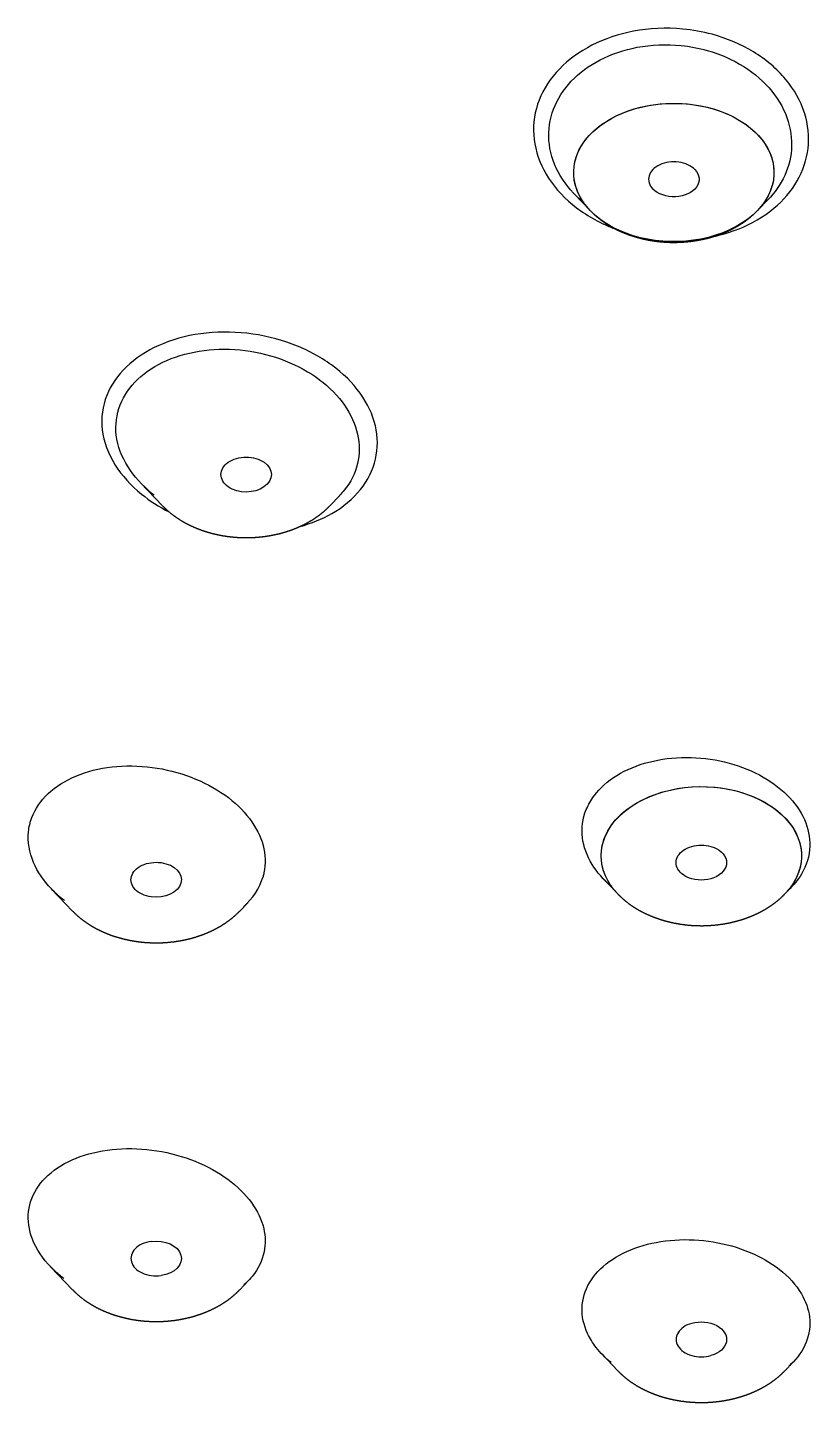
# Model space of a CAD drawing. Header units: millimetres. Extents: x 5066 to 5486, y -1867 to -1273.
# Drawn here: x 5226.183 to 5228.663, y -1577.04 to -1572.681 of the extents above; entities that cross this region are included whole.
import ezdxf

# ---------------------------------------------------------------- set-up
doc = ezdxf.new("R2010")
doc.units = ezdxf.units.MM
doc.header["$LTSCALE"] = 7
doc.header["$MEASUREMENT"] = 0
doc.layers.add('DWG', color=7, linetype='CONTINUOUS')

msp = doc.modelspace()

# ---------------------------------------------------------------- linework, layer by layer
at = {"layer": 'DWG'}
for p, q in [((5227.9659, -1573.2617), (5227.9146, -1573.2081)), ((5228.4952, -1573.2617), (5228.5304, -1573.2249)), ((5226.611, -1574.1977), (5226.5412, -1574.1247)), ((5227.1403, -1574.1977), (5227.1723, -1574.1643)), ((5228.0529, -1575.428), (5228.0073, -1575.3803)), ((5226.3259, -1575.4823), (5226.2591, -1575.4126)), ((5228.5822, -1575.428), (5228.6043, -1575.405)), ((5226.8552, -1575.4823), (5226.8806, -1575.4557)), ((5226.3259, -1576.6829), (5226.2558, -1576.6097)), ((5226.8552, -1576.6829), (5226.8833, -1576.6535)), ((5228.0529, -1576.9396), (5228.0031, -1576.8875)), ((5228.5822, -1576.9396), (5228.6083, -1576.9124))]:
    msp.add_line(p, q, dxfattribs=at)
msp.add_arc((5226.7321, -1575.3134), 0.2058, 311.099, 343.0918, dxfattribs=at)
at = {"layer": 'DWG', "extrusion": (0, 0, -1)}
for centre, major_axis, start_param, end_param in [((5228.2305, -1573.1407), (0.3173, 0), 0.981748, 4.712389), ((5228.2305, -1573.1407), (0.3173, 0), 2.557158, 4.712389), ((5228.2305, -1573.1407), (0.3173, 0), 4.712389, 6.86762), ((5228.2305, -1573.1407), (0.3173, 0), 4.712389, 7.264933), ((5228.2305, -1573.1624), (-0.08, 0), 2.552544, 5.694137), ((5226.8757, -1574.0984), (0.08, 0), 5.301438, 8.44303), ((5228.3176, -1575.307), (0.3173, 0), 3.141593, 6.86762), ((5228.3176, -1575.307), (0.3173, 0), 3.141593, 6.675884), ((5228.3176, -1575.3287), (0.08, 0), 5.105088, 8.246681), ((5226.5905, -1575.383), (0.08, 0), 4.908739, 8.050331), ((5228.3176, -1575.307), (0.3173, 0), 2.557158, 3.141593), ((5226.5905, -1576.5836), (-0.08, 0), 1.374447, 4.516039), ((5228.3176, -1576.8403), (-0.08, 0), 1.178097, 4.31969)]:
    msp.add_ellipse(centre, major_axis=major_axis, ratio=0.690882, start_param=start_param, end_param=end_param, dxfattribs=at)
at = {"layer": 'DWG'}
for points, degree, knots in [([(5228.2585, -1572.6859), (5228.2064, -1572.681), (5228.1527, -1572.6835), (5228.1024, -1572.6931), (5228.0558, -1572.7019), (5228.0108, -1572.7171), (5227.9712, -1572.7373), (5227.9315, -1572.7576), (5227.8961, -1572.7834), (5227.8679, -1572.8127), (5227.8395, -1572.8421), (5227.8175, -1572.8758), (5227.8038, -1572.9111), (5227.79, -1572.9465), (5227.7841, -1572.9845), (5227.7865, -1573.0218), (5227.789, -1573.0594), (5227.7999, -1573.0974), (5227.8185, -1573.1328), (5227.8371, -1573.1682), (5227.8638, -1573.202), (5227.8965, -1573.2313), (5227.9292, -1573.2606), (5227.9687, -1573.2862), (5228.0118, -1573.3059), (5228.0229, -1573.311), (5228.0344, -1573.3158), (5228.046, -1573.3201)], 3, [0, 0, 0, 0, 0.0823919, 0.0823919, 0.0823919, 0.1585683, 0.1585683, 0.1585683, 0.2348735, 0.2348735, 0.2348735, 0.3115459, 0.3115459, 0.3115459, 0.3886784, 0.3886784, 0.3886784, 0.4662165, 0.4662165, 0.4662165, 0.5439755, 0.5439755, 0.5439755, 0.6216809, 0.6216809, 0.6216809, 0.6416812, 0.6416812, 0.6416812, 0.6416812]), ([(5228.621, -1573.1676), (5228.621, -1573.1676), (5228.621, -1573.1676), (5228.621, -1573.1676), (5228.6397, -1573.1353), (5228.6515, -1573.1001), (5228.6557, -1573.0645), (5228.6601, -1573.0271), (5228.6562, -1572.9883), (5228.6443, -1572.9513), (5228.6323, -1572.914), (5228.6118, -1572.8776), (5228.5846, -1572.845), (5228.5573, -1572.8124), (5228.5225, -1572.7828), (5228.483, -1572.7586), (5228.4437, -1572.7346), (5228.3986, -1572.7154), (5228.3516, -1572.7027), (5228.3214, -1572.6945), (5228.29, -1572.6889), (5228.2585, -1572.6859), (5228.2585, -1572.6859), (5228.2585, -1572.6859), (5228.2585, -1572.6859)], 3, [0, 0, 0, 0, 0.000014, 0.000014, 0.000014, 0.168962, 0.168962, 0.168962, 0.347203, 0.347203, 0.347203, 0.526916, 0.526916, 0.526916, 0.707022, 0.707022, 0.707022, 0.886111, 0.886111, 0.886111, 0.999986, 0.999986, 0.999986, 1, 1, 1, 1]), ([(5227.945, -1573.2363), (5227.9412, -1573.2332), (5227.9375, -1573.23), (5227.9339, -1573.2267), (5227.9047, -1573.2006), (5227.8808, -1573.1705), (5227.8641, -1573.1388), (5227.8473, -1573.1071), (5227.8373, -1573.0731), (5227.8348, -1573.0394), (5227.8323, -1573.0059), (5227.8373, -1572.9717), (5227.8493, -1572.9399), (5227.8613, -1572.9082), (5227.8806, -1572.8778), (5227.9057, -1572.8513), (5227.9308, -1572.8249), (5227.9622, -1572.8017), (5227.9975, -1572.7835), (5228.0327, -1572.7653), (5228.0728, -1572.7517), (5228.1143, -1572.7439), (5228.1591, -1572.7354), (5228.207, -1572.7333), (5228.2533, -1572.738)], 3, [0.4429888, 0.4429888, 0.4429888, 0.4429888, 0.452648, 0.452648, 0.452648, 0.5304215, 0.5304215, 0.5304215, 0.6082195, 0.6082195, 0.6082195, 0.6858094, 0.6858094, 0.6858094, 0.7630757, 0.7630757, 0.7630757, 0.8400485, 0.8400485, 0.8400485, 0.9169081, 0.9169081, 0.9169081, 1, 1, 1, 1]), ([(5228.2533, -1572.738), (5228.2813, -1572.7408), (5228.3092, -1572.746), (5228.336, -1572.7536), (5228.3776, -1572.7653), (5228.4175, -1572.7829), (5228.4521, -1572.8048), (5228.487, -1572.8268), (5228.5175, -1572.8538), (5228.5413, -1572.8833), (5228.565, -1572.9127), (5228.5827, -1572.9456), (5228.5929, -1572.9791), (5228.603, -1573.0122), (5228.606, -1573.0469), (5228.6017, -1573.0803), (5228.5977, -1573.1119), (5228.587, -1573.1432), (5228.5704, -1573.1719)], 3, [0, 0, 0, 0, 0.114392, 0.114392, 0.114392, 0.294182, 0.294182, 0.294182, 0.474743, 0.474743, 0.474743, 0.654487, 0.654487, 0.654487, 0.832178, 0.832178, 0.832178, 1, 1, 1, 1]), ([(5228.3576, -1573.3434), (5228.3842, -1573.3376), (5228.41, -1573.3299), (5228.4343, -1573.3203), (5228.4765, -1573.3036), (5228.5152, -1573.281), (5228.5473, -1573.2543), (5228.5776, -1573.229), (5228.6028, -1573.1993), (5228.621, -1573.1676), (5228.621, -1573.1676), (5228.621, -1573.1676), (5228.621, -1573.1676)], 3, [0.8083463, 0.8083463, 0.8083463, 0.8083463, 0.8521066, 0.8521066, 0.8521066, 0.9281309, 0.9281309, 0.9281309, 0.9999937, 0.9999937, 0.9999937, 1, 1, 1, 1]), ([(5227.9659, -1573.2617), (5227.9764, -1573.2721), (5227.9877, -1573.282), (5227.9995, -1573.2913), (5228.0118, -1573.3001), (5228.0247, -1573.3083), (5228.0381, -1573.316), (5228.0527, -1573.3235), (5228.0678, -1573.3303), (5228.0833, -1573.3365), (5228.0992, -1573.342), (5228.1155, -1573.3469), (5228.132, -1573.3512), (5228.149, -1573.3547), (5228.1661, -1573.3576), (5228.1835, -1573.3598), (5228.2009, -1573.3614), (5228.2185, -1573.3622), (5228.236, -1573.3623), (5228.2536, -1573.3618), (5228.2711, -1573.3605), (5228.2884, -1573.3585), (5228.3057, -1573.3559), (5228.3227, -1573.3526), (5228.3395, -1573.3486), (5228.356, -1573.3439), (5228.3722, -1573.3385), (5228.388, -1573.3325), (5228.4035, -1573.3258), (5228.4184, -1573.3184), (5228.4329, -1573.3104), (5228.4466, -1573.3019), (5228.4597, -1573.2927), (5228.4722, -1573.283), (5228.484, -1573.2726), (5228.4952, -1573.2617)], 1, [0.584435, 0.584435, 0.63789, 0.691346, 0.744802, 0.798258, 0.851714, 0.90517, 0.961835, 1.018501, 1.075167, 1.131833, 1.188499, 1.245165, 1.302426, 1.359688, 1.41695, 1.474212, 1.531473, 1.588735, 1.645971, 1.703206, 1.760441, 1.817677, 1.874912, 1.932147, 1.989402, 2.046657, 2.103912, 2.161167, 2.218422, 2.275677, 2.331974, 2.38827, 2.444566, 2.500862, 2.557158, 2.557158]), ([(5227.0454, -1574.2633), (5227.082, -1574.2534), (5227.1165, -1574.2394), (5227.1467, -1574.2221), (5227.1831, -1574.2014), (5227.2143, -1574.1752), (5227.2378, -1574.1459), (5227.2611, -1574.1167), (5227.2774, -1574.0837), (5227.2854, -1574.0494), (5227.2933, -1574.0153), (5227.2931, -1573.9791), (5227.285, -1573.9438), (5227.2768, -1573.9084), (5227.2603, -1573.873), (5227.2369, -1573.8404), (5227.2133, -1573.8077), (5227.1821, -1573.7769), (5227.1459, -1573.7507), (5227.1095, -1573.7243), (5227.0669, -1573.7017), (5227.0218, -1573.6848), (5226.9764, -1573.6678), (5226.9272, -1573.6561), (5226.8781, -1573.6505), (5226.829, -1573.645), (5226.7788, -1573.6455), (5226.7315, -1573.652), (5226.6844, -1573.6585), (5226.639, -1573.6712), (5226.5991, -1573.689), (5226.5594, -1573.7067), (5226.5241, -1573.73), (5226.4961, -1573.7569), (5226.4683, -1573.7836), (5226.447, -1573.8147), (5226.434, -1573.8476), (5226.4204, -1573.8819), (5226.4156, -1573.9193), (5226.4199, -1573.9562)], 3, [0.0092993, 0.0092993, 0.0092993, 0.0092993, 0.0731967, 0.0731967, 0.0731967, 0.1500927, 0.1500927, 0.1500927, 0.2264069, 0.2264069, 0.2264069, 0.3025008, 0.3025008, 0.3025008, 0.3788158, 0.3788158, 0.3788158, 0.4556258, 0.4556258, 0.4556258, 0.5329503, 0.5329503, 0.5329503, 0.6106032, 0.6106032, 0.6106032, 0.688307, 0.688307, 0.688307, 0.7658051, 0.7658051, 0.7658051, 0.8429267, 0.8429267, 0.8429267, 0.9196237, 0.9196237, 0.9196237, 1, 1, 1, 1]), ([(5226.4643, -1573.9739), (5226.4604, -1573.9409), (5226.4647, -1573.9075), (5226.4768, -1573.8769), (5226.4883, -1573.8476), (5226.5074, -1573.8199), (5226.5322, -1573.7962), (5226.5572, -1573.7724), (5226.5888, -1573.7519), (5226.6242, -1573.7365), (5226.6598, -1573.721), (5226.7003, -1573.7101), (5226.7423, -1573.7049), (5226.7843, -1573.6996), (5226.8289, -1573.6997), (5226.8725, -1573.7053), (5226.9158, -1573.7108), (5226.9593, -1573.7219), (5226.9993, -1573.7376), (5227.039, -1573.7533), (5227.0763, -1573.7739), (5227.1082, -1573.7978), (5227.1398, -1573.8216), (5227.1669, -1573.8492), (5227.1873, -1573.8786), (5227.2075, -1573.9076), (5227.2217, -1573.9391), (5227.2286, -1573.9705), (5227.2355, -1574.0017), (5227.2355, -1574.0336), (5227.2284, -1574.0636), (5227.2213, -1574.0937), (5227.2069, -1574.1227), (5227.1865, -1574.1481), (5227.1818, -1574.154), (5227.1768, -1574.1597), (5227.1714, -1574.1652)], 3, [0, 0, 0, 0, 0.0810578, 0.0810578, 0.0810578, 0.1584424, 0.1584424, 0.1584424, 0.2362395, 0.2362395, 0.2362395, 0.3143385, 0.3143385, 0.3143385, 0.3925021, 0.3925021, 0.3925021, 0.4704131, 0.4704131, 0.4704131, 0.54775, 0.54775, 0.54775, 0.6243093, 0.6243093, 0.6243093, 0.7001296, 0.7001296, 0.7001296, 0.7755465, 0.7755465, 0.7755465, 0.8511058, 0.8511058, 0.8511058, 0.8685344, 0.8685344, 0.8685344, 0.8685344]), ([(5226.4199, -1573.9562), (5226.4199, -1573.9562), (5226.4199, -1573.9562), (5226.4199, -1573.9562), (5226.4242, -1573.994), (5226.4384, -1574.0327), (5226.461, -1574.0685), (5226.4818, -1574.1016), (5226.5104, -1574.1331), (5226.5443, -1574.1606), (5226.5702, -1574.1817), (5226.5998, -1574.2007), (5226.6316, -1574.217)], 3, [0, 0, 0, 0, 0.0000145, 0.0000145, 0.0000145, 0.1902281, 0.1902281, 0.1902281, 0.3657384, 0.3657384, 0.3657384, 0.5001079, 0.5001079, 0.5001079, 0.5001079]), ([(5226.5841, -1574.1632), (5226.5814, -1574.1611), (5226.5788, -1574.159), (5226.5762, -1574.1569), (5226.5459, -1574.1323), (5226.5203, -1574.1041), (5226.5015, -1574.0744), (5226.4812, -1574.0424), (5226.4684, -1574.0078), (5226.4643, -1573.9739)], 3, [0.6178334, 0.6178334, 0.6178334, 0.6178334, 0.6328271, 0.6328271, 0.6328271, 0.8089364, 0.8089364, 0.8089364, 1, 1, 1, 1]), ([(5226.611, -1574.1977), (5226.6216, -1574.2081), (5226.6328, -1574.218), (5226.6446, -1574.2273), (5226.657, -1574.2361), (5226.6699, -1574.2443), (5226.6832, -1574.252), (5226.6979, -1574.2595), (5226.713, -1574.2663), (5226.7285, -1574.2725), (5226.7444, -1574.2781), (5226.7606, -1574.283), (5226.7772, -1574.2872), (5226.7941, -1574.2908), (5226.8113, -1574.2937), (5226.8286, -1574.2959), (5226.8461, -1574.2974), (5226.8636, -1574.2982), (5226.8812, -1574.2984), (5226.8987, -1574.2978), (5226.9162, -1574.2965), (5226.9336, -1574.2946), (5226.9508, -1574.2919), (5226.9679, -1574.2886), (5226.9847, -1574.2846), (5227.0012, -1574.2799), (5227.0174, -1574.2746), (5227.0332, -1574.2685), (5227.0486, -1574.2618), (5227.0636, -1574.2545), (5227.078, -1574.2464), (5227.0917, -1574.2379), (5227.1048, -1574.2288), (5227.1174, -1574.219), (5227.1292, -1574.2087), (5227.1403, -1574.1977)], 1, [0.584435, 0.584435, 0.63789, 0.691346, 0.744802, 0.798258, 0.851714, 0.90517, 0.961835, 1.018501, 1.075167, 1.131833, 1.188499, 1.245165, 1.302426, 1.359688, 1.41695, 1.474212, 1.531473, 1.588735, 1.645971, 1.703206, 1.760441, 1.817677, 1.874912, 1.932147, 1.989402, 2.046657, 2.103912, 2.161167, 2.218422, 2.275677, 2.331974, 2.38827, 2.444566, 2.500862, 2.557158, 2.557158]), ([(5226.2997, -1575.449), (5226.2847, -1575.4373), (5226.2709, -1575.4249), (5226.2586, -1575.412), (5226.2339, -1575.3861), (5226.2145, -1575.3574), (5226.2021, -1575.3282), (5226.1885, -1575.2961), (5226.1829, -1575.2625), (5226.1861, -1575.2308), (5226.1876, -1575.2155), (5226.1912, -1575.2004), (5226.1966, -1575.186), (5226.2069, -1575.1583), (5226.2247, -1575.1322), (5226.2481, -1575.11), (5226.2719, -1575.0875), (5226.3022, -1575.0684), (5226.3364, -1575.0541), (5226.3708, -1575.0397), (5226.4101, -1575.0298), (5226.4509, -1575.0252), (5226.4917, -1575.0206), (5226.5352, -1575.0211), (5226.5777, -1575.0267), (5226.6197, -1575.0323), (5226.6621, -1575.0429), (5226.7012, -1575.0579), (5226.7398, -1575.0726), (5226.7762, -1575.0918), (5226.8077, -1575.1141), (5226.8387, -1575.1362), (5226.8656, -1575.1617), (5226.8861, -1575.1889), (5226.9065, -1575.2158), (5226.9213, -1575.2449), (5226.929, -1575.2739), (5226.9368, -1575.303), (5226.9378, -1575.3327), (5226.932, -1575.3607), (5226.9312, -1575.3649), (5226.9301, -1575.3691), (5226.929, -1575.3733)], 3, [0.3426052, 0.3426052, 0.3426052, 0.3426052, 0.3690669, 0.3690669, 0.3690669, 0.4222753, 0.4222753, 0.4222753, 0.4809024, 0.4809024, 0.4809024, 0.5087636, 0.5087636, 0.5087636, 0.5627523, 0.5627523, 0.5627523, 0.6173507, 0.6173507, 0.6173507, 0.6722747, 0.6722747, 0.6722747, 0.7270658, 0.7270658, 0.7270658, 0.7813069, 0.7813069, 0.7813069, 0.8347856, 0.8347856, 0.8347856, 0.8875518, 0.8875518, 0.8875518, 0.939884, 0.939884, 0.939884, 0.9921969, 0.9921969, 0.9921969, 1, 1, 1, 1]), ([(5228.0336, -1575.4049), (5228.0082, -1575.3836), (5227.9869, -1575.3594), (5227.9714, -1575.3342), (5227.9549, -1575.3073), (5227.9445, -1575.2783), (5227.941, -1575.2498), (5227.9373, -1575.2196), (5227.9415, -1575.1888), (5227.953, -1575.1605), (5227.9592, -1575.1453), (5227.9676, -1575.1306), (5227.9779, -1575.1168), (5227.9961, -1575.0923), (5228.021, -1575.0701), (5228.0503, -1575.0521), (5228.0797, -1575.0339), (5228.1144, -1575.0195), (5228.1515, -1575.0099), (5228.1887, -1575.0003), (5228.2292, -1574.9953), (5228.2698, -1574.9952), (5228.3102, -1574.9952), (5228.3518, -1575), (5228.391, -1575.0095), (5228.4301, -1575.0188), (5228.4679, -1575.0329), (5228.5014, -1575.0507), (5228.5347, -1575.0683), (5228.5647, -1575.0899), (5228.5889, -1575.1139), (5228.6129, -1575.1377), (5228.6318, -1575.1645), (5228.644, -1575.192), (5228.6562, -1575.2195), (5228.6621, -1575.2485), (5228.6612, -1575.2767), (5228.6602, -1575.3074), (5228.651, -1575.338), (5228.6345, -1575.3656)], 3, [0.3211077, 0.3211077, 0.3211077, 0.3211077, 0.3713389, 0.3713389, 0.3713389, 0.4248774, 0.4248774, 0.4248774, 0.4817733, 0.4817733, 0.4817733, 0.5119913, 0.5119913, 0.5119913, 0.5660641, 0.5660641, 0.5660641, 0.6203416, 0.6203416, 0.6203416, 0.6746369, 0.6746369, 0.6746369, 0.7287389, 0.7287389, 0.7287389, 0.7825021, 0.7825021, 0.7825021, 0.8358964, 0.8358964, 0.8358964, 0.88901, 0.88901, 0.88901, 0.9420094, 0.9420094, 0.9420094, 1, 1, 1, 1]), ([(5228.0529, -1575.428), (5228.0635, -1575.4384), (5228.0747, -1575.4483), (5228.0865, -1575.4576), (5228.0989, -1575.4664), (5228.1117, -1575.4746), (5228.1251, -1575.4823), (5228.1398, -1575.4897), (5228.1549, -1575.4966), (5228.1704, -1575.5028), (5228.1863, -1575.5083), (5228.2025, -1575.5132), (5228.2191, -1575.5174), (5228.236, -1575.521), (5228.2532, -1575.5239), (5228.2705, -1575.5261), (5228.288, -1575.5277), (5228.3055, -1575.5285), (5228.3231, -1575.5286), (5228.3406, -1575.528), (5228.3581, -1575.5268), (5228.3755, -1575.5248), (5228.3927, -1575.5222), (5228.4098, -1575.5189), (5228.4266, -1575.5149), (5228.4431, -1575.5102), (5228.4593, -1575.5048), (5228.4751, -1575.4988), (5228.4905, -1575.4921), (5228.5055, -1575.4847), (5228.5199, -1575.4767), (5228.5336, -1575.4682), (5228.5467, -1575.459), (5228.5592, -1575.4493), (5228.5711, -1575.4389), (5228.5822, -1575.428)], 1, [0.584435, 0.584435, 0.63789, 0.691346, 0.744802, 0.798258, 0.851714, 0.90517, 0.961835, 1.018501, 1.075167, 1.131833, 1.188499, 1.245165, 1.302426, 1.359688, 1.41695, 1.474212, 1.531473, 1.588735, 1.645971, 1.703206, 1.760441, 1.817677, 1.874912, 1.932147, 1.989402, 2.046657, 2.103912, 2.161167, 2.218422, 2.275677, 2.331974, 2.38827, 2.444566, 2.500862, 2.557158, 2.557158]), ([(5226.3259, -1575.4823), (5226.3364, -1575.4927), (5226.3476, -1575.5026), (5226.3594, -1575.5119), (5226.3718, -1575.5207), (5226.3847, -1575.5289), (5226.398, -1575.5366), (5226.4127, -1575.5441), (5226.4278, -1575.5509), (5226.4433, -1575.5571), (5226.4592, -1575.5627), (5226.4755, -1575.5675), (5226.492, -1575.5718), (5226.5089, -1575.5753), (5226.5261, -1575.5782), (5226.5435, -1575.5805), (5226.5609, -1575.582), (5226.5784, -1575.5828), (5226.596, -1575.5829), (5226.6136, -1575.5824), (5226.631, -1575.5811), (5226.6484, -1575.5792), (5226.6656, -1575.5765), (5226.6827, -1575.5732), (5226.6995, -1575.5692), (5226.716, -1575.5645), (5226.7322, -1575.5591), (5226.748, -1575.5531), (5226.7634, -1575.5464), (5226.7784, -1575.539), (5226.7928, -1575.531), (5226.8065, -1575.5225), (5226.8197, -1575.5133), (5226.8322, -1575.5036), (5226.844, -1575.4932), (5226.8552, -1575.4823)], 1, [0.584435, 0.584435, 0.63789, 0.691346, 0.744802, 0.798258, 0.851714, 0.90517, 0.961835, 1.018501, 1.075167, 1.131833, 1.188499, 1.245165, 1.302426, 1.359688, 1.41695, 1.474212, 1.531473, 1.588735, 1.645971, 1.703206, 1.760441, 1.817677, 1.874912, 1.932147, 1.989402, 2.046657, 2.103912, 2.161167, 2.218422, 2.275677, 2.331974, 2.38827, 2.444566, 2.500862, 2.557158, 2.557158]), ([(5226.2984, -1576.6476), (5226.288, -1576.6396), (5226.2781, -1576.6313), (5226.269, -1576.6228), (5226.2402, -1576.5958), (5226.2176, -1576.5652), (5226.2034, -1576.5342), (5226.1966, -1576.5193), (5226.1917, -1576.504), (5226.1887, -1576.4889), (5226.183, -1576.46), (5226.1844, -1576.4307), (5226.1929, -1576.4037), (5226.2015, -1576.3763), (5226.2176, -1576.3503), (5226.2396, -1576.328), (5226.2618, -1576.3054), (5226.2908, -1576.2859), (5226.3239, -1576.271), (5226.3572, -1576.2561), (5226.3956, -1576.2455), (5226.4358, -1576.24), (5226.4758, -1576.2345), (5226.5188, -1576.2338), (5226.5612, -1576.2382), (5226.6031, -1576.2424), (5226.6456, -1576.2516), (5226.6852, -1576.265), (5226.7243, -1576.2781), (5226.7616, -1576.2958), (5226.7941, -1576.3165), (5226.8262, -1576.337), (5226.8546, -1576.361), (5226.8768, -1576.3867), (5226.8989, -1576.4123), (5226.9155, -1576.4402), (5226.9252, -1576.4682), (5226.9266, -1576.4722), (5226.9278, -1576.4762), (5226.929, -1576.4803)], 3, [0.4038326, 0.4038326, 0.4038326, 0.4038326, 0.4223188, 0.4223188, 0.4223188, 0.4808262, 0.4808262, 0.4808262, 0.5086176, 0.5086176, 0.5086176, 0.5622098, 0.5622098, 0.5622098, 0.6164352, 0.6164352, 0.6164352, 0.6712071, 0.6712071, 0.6712071, 0.7261428, 0.7261428, 0.7261428, 0.7807573, 0.7807573, 0.7807573, 0.834688, 0.834688, 0.834688, 0.8878293, 0.8878293, 0.8878293, 0.9403472, 0.9403472, 0.9403472, 0.9926055, 0.9926055, 0.9926055, 1, 1, 1, 1]), ([(5226.929, -1576.4803), (5226.9357, -1576.5045), (5226.9374, -1576.5291), (5226.9341, -1576.5527), (5226.9302, -1576.5804), (5226.9192, -1576.6073), (5226.9019, -1576.6313), (5226.8926, -1576.6441), (5226.8814, -1576.6562), (5226.8687, -1576.6674)], 3, [0, 0, 0, 0, 0.04486, 0.04486, 0.04486, 0.0978468, 0.0978468, 0.0978468, 0.1262568, 0.1262568, 0.1262568, 0.1262568]), ([(5228.0318, -1576.9139), (5228.0136, -1576.899), (5227.9976, -1576.8829), (5227.9845, -1576.866), (5227.9734, -1576.8518), (5227.9642, -1576.8369), (5227.9572, -1576.8217), (5227.9447, -1576.795), (5227.9388, -1576.7668), (5227.9398, -1576.7396), (5227.9409, -1576.7123), (5227.949, -1576.6851), (5227.9635, -1576.6605), (5227.978, -1576.6357), (5227.9994, -1576.6128), (5228.0258, -1576.5936), (5228.0523, -1576.5743), (5228.0845, -1576.5582), (5228.1197, -1576.5467), (5228.1548, -1576.5351), (5228.194, -1576.5278), (5228.2339, -1576.5251), (5228.2736, -1576.5225), (5228.3151, -1576.5246), (5228.355, -1576.5311), (5228.3947, -1576.5375), (5228.4339, -1576.5486), (5228.4694, -1576.5633), (5228.5047, -1576.578), (5228.5374, -1576.5967), (5228.5646, -1576.618), (5228.5941, -1576.6409), (5228.6181, -1576.6676), (5228.6345, -1576.6954)], 3, [0.4455675, 0.4455675, 0.4455675, 0.4455675, 0.4816729, 0.4816729, 0.4816729, 0.5117842, 0.5117842, 0.5117842, 0.5654509, 0.5654509, 0.5654509, 0.6193651, 0.6193651, 0.6193651, 0.6735262, 0.6735262, 0.6735262, 0.7277913, 0.7277913, 0.7277913, 0.7819481, 0.7819481, 0.7819481, 0.8358165, 0.8358165, 0.8358165, 0.889318, 0.889318, 0.889318, 0.942492, 0.942492, 0.942492, 1, 1, 1, 1]), ([(5226.3259, -1576.6829), (5226.3364, -1576.6933), (5226.3476, -1576.7032), (5226.3594, -1576.7125), (5226.3718, -1576.7213), (5226.3847, -1576.7295), (5226.398, -1576.7372), (5226.4127, -1576.7447), (5226.4278, -1576.7515), (5226.4433, -1576.7577), (5226.4592, -1576.7633), (5226.4755, -1576.7681), (5226.492, -1576.7724), (5226.509, -1576.776), (5226.5261, -1576.7789), (5226.5435, -1576.7811), (5226.5609, -1576.7826), (5226.5785, -1576.7834), (5226.596, -1576.7835), (5226.6136, -1576.783), (5226.631, -1576.7817), (5226.6484, -1576.7798), (5226.6657, -1576.7771), (5226.6827, -1576.7738), (5226.6995, -1576.7698), (5226.716, -1576.7651), (5226.7322, -1576.7597), (5226.748, -1576.7537), (5226.7634, -1576.747), (5226.7784, -1576.7396), (5226.7929, -1576.7316), (5226.8065, -1576.7231), (5226.8197, -1576.714), (5226.8322, -1576.7042), (5226.844, -1576.6938), (5226.8552, -1576.6829)], 1, [0.584435, 0.584435, 0.63789, 0.691346, 0.744802, 0.798258, 0.851714, 0.90517, 0.961835, 1.018501, 1.075167, 1.131833, 1.188499, 1.245165, 1.302426, 1.359688, 1.41695, 1.474212, 1.531473, 1.588735, 1.645971, 1.703206, 1.760441, 1.817677, 1.874912, 1.932147, 1.989402, 2.046657, 2.103912, 2.161167, 2.218422, 2.275677, 2.331974, 2.38827, 2.444566, 2.500862, 2.557158, 2.557158]), ([(5228.6345, -1576.6954), (5228.6483, -1576.719), (5228.6571, -1576.744), (5228.6601, -1576.7688), (5228.6634, -1576.7958), (5228.6599, -1576.8233), (5228.6498, -1576.8488), (5228.6397, -1576.8745), (5228.6228, -1576.899), (5228.6004, -1576.9203), (5228.5985, -1576.9221), (5228.5965, -1576.9239), (5228.5946, -1576.9256)], 3, [0, 0, 0, 0, 0.0484817, 0.0484817, 0.0484817, 0.1016657, 0.1016657, 0.1016657, 0.1551751, 0.1551751, 0.1551751, 0.1596819, 0.1596819, 0.1596819, 0.1596819]), ([(5228.0529, -1576.9396), (5228.0635, -1576.95), (5228.0747, -1576.9599), (5228.0865, -1576.9693), (5228.0989, -1576.978), (5228.1117, -1576.9863), (5228.1251, -1576.9939), (5228.1398, -1577.0014), (5228.1549, -1577.0083), (5228.1704, -1577.0145), (5228.1863, -1577.02), (5228.2025, -1577.0249), (5228.2191, -1577.0291), (5228.236, -1577.0327), (5228.2532, -1577.0356), (5228.2705, -1577.0378), (5228.288, -1577.0393), (5228.3055, -1577.0401), (5228.3231, -1577.0403), (5228.3406, -1577.0397), (5228.3581, -1577.0384), (5228.3755, -1577.0365), (5228.3927, -1577.0339), (5228.4098, -1577.0305), (5228.4266, -1577.0265), (5228.4431, -1577.0218), (5228.4593, -1577.0165), (5228.4751, -1577.0104), (5228.4905, -1577.0037), (5228.5055, -1576.9964), (5228.5199, -1576.9883), (5228.5336, -1576.9798), (5228.5467, -1576.9707), (5228.5592, -1576.9609), (5228.5711, -1576.9506), (5228.5822, -1576.9396)], 1, [0.584435, 0.584435, 0.63789, 0.691346, 0.744802, 0.798258, 0.851714, 0.90517, 0.961835, 1.018501, 1.075167, 1.131833, 1.188499, 1.245165, 1.302426, 1.359688, 1.41695, 1.474212, 1.531473, 1.588735, 1.645971, 1.703206, 1.760441, 1.817677, 1.874912, 1.932147, 1.989402, 2.046657, 2.103912, 2.161167, 2.218422, 2.275677, 2.331974, 2.38827, 2.444566, 2.500862, 2.557158, 2.557158])]:
    msp.add_open_spline(points, degree=degree, knots=knots, dxfattribs=at)
for points in [[(5228.2971, -1573.1317), (5228.2912, -1573.1257), (5228.2761, -1573.1153), (5228.2465, -1573.1068), (5228.2145, -1573.1068), (5228.1849, -1573.1153), (5228.1623, -1573.1309), (5228.15, -1573.1513), (5228.15, -1573.1735), (5228.1582, -1573.1871), (5228.164, -1573.1931)], [(5228.5704, -1573.1719), (5228.5553, -1573.198), (5228.5349, -1573.2225), (5228.5106, -1573.2438)], [(5226.8313, -1574.1444), (5226.8225, -1574.1404), (5226.8074, -1574.1299), (5226.7952, -1574.1095), (5226.7952, -1574.0874), (5226.8074, -1574.0669), (5226.8301, -1574.0513), (5226.8597, -1574.0428), (5226.8917, -1574.0428), (5226.9114, -1574.0485), (5226.9201, -1574.0525)], [(5228.287, -1575.3798), (5228.2773, -1575.377), (5228.2595, -1575.3688), (5228.2417, -1575.3504), (5228.2355, -1575.3287), (5228.2417, -1575.307), (5228.2595, -1575.2886), (5228.2862, -1575.2763), (5228.3176, -1575.272), (5228.3385, -1575.2749), (5228.3482, -1575.2776)], [(5226.5749, -1575.4372), (5226.5646, -1575.4358), (5226.5449, -1575.4302), (5226.5223, -1575.4145), (5226.51, -1575.3941), (5226.51, -1575.3719), (5226.5223, -1575.3515), (5226.5449, -1575.3359), (5226.5745, -1575.3274), (5226.5958, -1575.3274), (5226.6061, -1575.3288)], [(5228.6345, -1575.3656), (5228.6236, -1575.3837), (5228.6095, -1575.4008), (5228.5927, -1575.4163)], [(5226.5749, -1576.5294), (5226.5646, -1576.5308), (5226.5449, -1576.5365), (5226.5223, -1576.5521), (5226.51, -1576.5726), (5226.51, -1576.5947), (5226.5223, -1576.6151), (5226.5449, -1576.6308), (5226.5745, -1576.6392), (5226.5958, -1576.6392), (5226.6061, -1576.6378)], [(5228.287, -1576.7893), (5228.2773, -1576.7921), (5228.2595, -1576.8003), (5228.2418, -1576.8186), (5228.2355, -1576.8403), (5228.2418, -1576.8621), (5228.2595, -1576.8804), (5228.2862, -1576.8927), (5228.3176, -1576.8971), (5228.3385, -1576.8942), (5228.3482, -1576.8914)]]:
    msp.add_open_spline(points, degree=3, dxfattribs=at)

doc.saveas('drawing.dxf')
